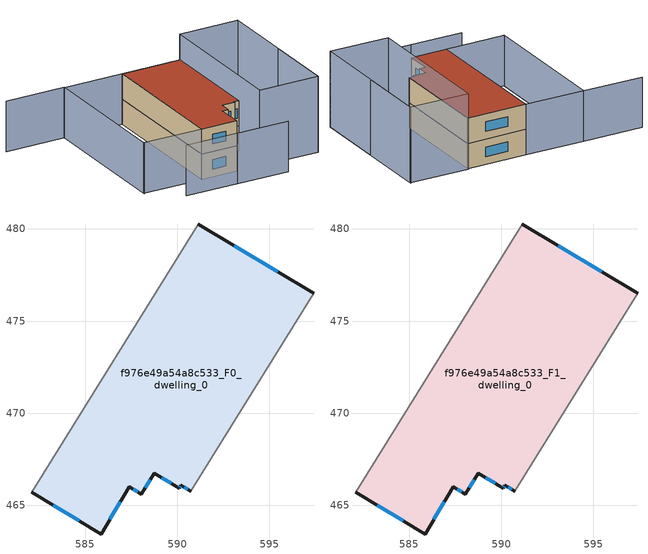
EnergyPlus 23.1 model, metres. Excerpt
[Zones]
f976e49a54a8c533_F0_dwelling_0
 floor ground (EU_floor_Construction): 597.42,476.5 590.74,465.76 590.2,466.09 590.11,465.93 588.74,466.74 588.06,465.6 587.4,465.99 585.86,463.44 582.09,465.7 591.15,480.27 z0
 wall outside (EU_wall_Construction): 582.09,465.7 585.86,463.44 587.4,465.99 588.06,465.6 588.74,466.74 590.11,465.93 590.2,466.09 590.74,465.76 / 597.42,476.5 591.15,480.27 z0:3
 wall adiabatic (EU_wall_Construction): 591.15,480.27 582.09,465.7 / 590.74,465.76 597.42,476.5 z0:3
 window (EU_Window_Construction): 583.26,465 584.69,464.14 / 595.47,477.67 593.1,479.09 / 590.37,465.99 590.57,465.86 / 590.14,465.98 590.17,466.04 / 589.17,466.49 589.68,466.18 / 588.27,465.95 588.53,466.39 / 587.6,465.87 587.85,465.72 / 586.34,464.23 586.92,465.2 z0.93:2.07
f976e49a54a8c533_F1_dwelling_0
 floor to f976e49a54a8c533_F0_dwelling_0 (EU_floor_Construction): 597.42,476.5 590.74,465.76 590.2,466.09 590.11,465.93 588.74,466.74 588.06,465.6 587.4,465.99 585.86,463.44 582.09,465.7 591.15,480.27 z3
 wall outside (EU_wall_Construction): 582.09,465.7 585.86,463.44 587.4,465.99 588.06,465.6 588.74,466.74 590.11,465.93 590.2,466.09 590.74,465.76 / 597.42,476.5 591.15,480.27 z3:6
 wall adiabatic (EU_wall_Construction): 591.15,480.27 582.09,465.7 / 590.74,465.76 597.42,476.5 z3:6
 window (EU_Window_Construction): 583.26,465 584.69,464.14 / 595.47,477.67 593.1,479.09 / 590.37,465.99 590.57,465.86 / 590.14,465.98 590.17,466.04 / 589.17,466.49 589.68,466.18 / 588.27,465.95 588.53,466.39 / 587.6,465.87 587.85,465.72 / 586.34,464.23 586.92,465.2 z3.93:5.07
 roof outside (EU_roof_Construction): 590.74,465.76 597.42,476.5 591.15,480.27 582.09,465.7 585.86,463.44 587.4,465.99 588.06,465.6 588.74,466.74 590.11,465.93 590.2,466.09 z6
shading: 582.87,461.77 588.31,458.39 / 577.43,465.14 582.86,461.76 / 578.76,488.05 584.97,484.18 / 584.97,484.18 575.84,469.5 / 591.16,480.29 582.09,465.7 / 582.09,465.7 575.88,469.56 / 575.88,469.56 584.95,484.15 / 584.95,484.15 591.16,480.29 z0:6; 594.56,458.05 603.75,472.83 / 603.69,472.74 594.52,457.99 / 594.52,457.99 588.31,461.85 / 588.31,461.85 597.48,476.6 / 597.48,476.6 603.69,472.74 z0:9
[Building]
EU S2 Campaign: North Axis=0; Terrain=City; Solar Distribution=FullExterior
[Site:Location]
Montreal-Trudeau.Intl.AP: Latitude=45.4667; Longitude=-73.75; Time Zone=-5; Elevation=36
[SizingPeriod:WeatherFileDays]
AnnualSizingPeriod: Begin Month=1; Begin Day of Month=1; End Month=12; End Day of Month=31; Day of Week for Start Day=Monday; Use Weather File Daylight Saving Period=No; Use Weather File Rain and Snow Indicators=No
[MATERIAL]
EU_InternalMass_Material: Roughness=MediumRough; Thickness=0.1; Conductivity=1; Density=1800; Specific Heat=900; Thermal Absorptance=0.9; Solar Absorptance=0.7; Visible Absorptance=0.7
[MATERIAL:NOMASS] Roughness=MediumRough; Thermal Absorptance=0.9; Solar Absorptance=0.7; Visible Absorptance=0.7
Name | Thermal Resistance
EU_wall_NoMass; EU_floor_NoMass | 1.36485
EU_roof_NoMass | 2.55992
[WINDOWMATERIAL:SIMPLEGLAZINGSYSTEM]
EU_Window_SimpleGlazing: UFactor=3.92339; Solar Heat Gain Coefficient=0.8; Visible Transmittance=0.8
[CONSTRUCTION]
EU_wall_Construction: EU_wall_NoMass
EU_roof_Construction: EU_roof_NoMass
EU_floor_Construction: EU_floor_NoMass
EU_Window_Construction: EU_Window_SimpleGlazing
EU_InternalMass_Construction: EU_InternalMass_Material
[ZONE] Type=1; Multiplier=1; Ceiling Height=autocalculate; Floor Area=autocalculate; Part of Total Floor Area=Yes
Name | Volume
f976e49a54a8c533_F0_dwelling_0 | 340.911
f976e49a54a8c533_F1_dwelling_0 | 340.909
[INTERNALMASS] Construction=EU_InternalMass_Construction; Surface Area=113.636
Name | Zone or ZoneList
f976e49a54a8c533_F0_dwelling_0_EU_InternalMass | f976e49a54a8c533_F0_dwelling_0
f976e49a54a8c533_F1_dwelling_0_EU_InternalMass | f976e49a54a8c533_F1_dwelling_0
[OTHEREQUIPMENT] Fuel Type=Electricity; Design Level Calculation Method=Watts/Area; Power per Zone Floor Area=1; Fraction Latent=0; Fraction Radiant=0; Fraction Lost=0; Carbon Dioxide Generation Rate=0; EndUse Subcategory=EU_Step8_InternalGains
Name | Zone or ZoneList or Space or SpaceList | Schedule
EU_Step8_InternalGain_f976e49a54a8c533_F0_dwelling_0_f000 | f976e49a54a8c533_F0_dwelling_0 | EU_Step8_GainSchedule_f976e49a54a8c533_F0_dwelling_0_f000
EU_Step8_InternalGain_f976e49a54a8c533_F1_dwelling_0_f000 | f976e49a54a8c533_F1_dwelling_0 | EU_Step8_GainSchedule_f976e49a54a8c533_F1_dwelling_0_f000
[ZONEVENTILATION:DESIGNFLOWRATE] Schedule=EU_AlwaysOn; Design Flow Rate Calculation Method=AirChanges/Hour; Air Changes per Hour=0.860309; Ventilation Type=Natural; Fan Pressure Rise=0; Fan Total Efficiency=1; Constant Term Coefficient=1; Temperature Term Coefficient=0; Velocity Term Coefficient=0; Velocity Squared Term Coefficient=0; Minimum Indoor Temperature=-100; Maximum Indoor Temperature=100; Delta Temperature=-100; Minimum Outdoor Temperature=-100; Maximum Outdoor Temperature=100; Maximum Wind Speed=40
Name | Zone or ZoneList or Space or SpaceList
EU_ConstantAir_f976e49a54a8c533_F0_dwelling_0 | f976e49a54a8c533_F0_dwelling_0
EU_ConstantAir_f976e49a54a8c533_F1_dwelling_0 | f976e49a54a8c533_F1_dwelling_0
[HVACTEMPLATE:THERMOSTAT] Constant Heating Setpoint=20; Constant Cooling Setpoint=50
EU_HeatOnly_f976e49a54a8c533_F0_dwelling_0; EU_HeatOnly_f976e49a54a8c533_F1_dwelling_0
[HVACTEMPLATE:ZONE:IDEALLOADSAIRSYSTEM] System Availability Schedule=EU_AlwaysOn; Maximum Heating Supply Air Temperature=50; Minimum Cooling Supply Air Temperature=13; Maximum Heating Supply Air Humidity Ratio=0.0156; Minimum Cooling Supply Air Humidity Ratio=0.0077; Heating Limit=NoLimit; Cooling Limit=NoLimit; Heating Availability Schedule=EU_AlwaysOn; Cooling Availability Schedule=EU_CoolingOff; Dehumidification Control Type=ConstantSensibleHeatRatio; Cooling Sensible Heat Ratio=0.7; Dehumidification Setpoint=60; Humidification Control Type=None; Humidification Setpoint=30; Outdoor Air Method=None; Outdoor Air Flow Rate per Person=0.00944; Outdoor Air Flow Rate per Zone Floor Area=0; Outdoor Air Flow Rate per Zone=0; Demand Controlled Ventilation Type=None; Outdoor Air Economizer Type=NoEconomizer; Heat Recovery Type=None; Sensible Heat Recovery Effectiveness=0.7; Latent Heat Recovery Effectiveness=0.65
Name | Template Thermostat
f976e49a54a8c533_F0_dwelling_0 | EU_HeatOnly_f976e49a54a8c533_F0_dwelling_0
f976e49a54a8c533_F1_dwelling_0 | EU_HeatOnly_f976e49a54a8c533_F1_dwelling_0
[SIZING:ZONE] Zone Cooling Design Supply Air Temperature Input Method=SupplyAirTemperature; Zone Cooling Design Supply Air Temperature=13; Zone Heating Design Supply Air Temperature Input Method=SupplyAirTemperature; Zone Heating Design Supply Air Temperature=50; Zone Cooling Design Supply Air Humidity Ratio=0.008; Zone Heating Design Supply Air Humidity Ratio=0.008; Cooling Design Air Flow Method=DesignDay; Cooling Design Air Flow Rate=0; Cooling Minimum Air Flow per Zone Floor Area=0.000762; Cooling Minimum Air Flow=0; Cooling Minimum Air Flow Fraction=0.2; Heating Design Air Flow Method=DesignDay; Heating Design Air Flow Rate=0; Heating Maximum Air Flow per Zone Floor Area=0.002032; Heating Maximum Air Flow=0.141576; Heating Maximum Air Flow Fraction=0.3; Account for Dedicated Outdoor Air System=No; Dedicated Outdoor Air System Control Strategy=NeutralSupplyAir; Dedicated Outdoor Air Low Setpoint Temperature for Design=autosize; Dedicated Outdoor Air High Setpoint Temperature for Design=autosize; Zone Load Sizing Method=Sensible Load Only No Latent Load; Zone Latent Cooling Design Supply Air Humidity Ratio Input Method=HumidityRatioDifference; Zone Cooling Design Supply Air Humidity Ratio Difference=0.005; Zone Latent Heating Design Supply Air Humidity Ratio Input Method=HumidityRatioDifference; Zone Humidification Design Supply Air Humidity Ratio Difference=0.005
f976e49a54a8c533_F0_dwelling_0; f976e49a54a8c533_F1_dwelling_0
[SCHEDULE:CONSTANT]
Name | Hourly Value
EU_AlwaysOn | 1
EU_CoolingOff | 0
[SCHEDULE:FILE] Column Number=1; Rows to Skip at Top=0; Number of Hours of Data=8760; Column Separator=Comma; Interpolate to Timestep=No; Minutes per Item=60; Adjust Schedule for Daylight Savings=Yes
Name | File
EU_Step8_GainSchedule_f976e49a54a8c533_F0_dwelling_0_f000 | ../../schedules/f976e49a54a8c533/f976e49a54a8c533_F0_dwelling_0_f000_gain.csv
EU_Step8_GainSchedule_f976e49a54a8c533_F1_dwelling_0_f000 | ../../schedules/f976e49a54a8c533/f976e49a54a8c533_F1_dwelling_0_f000_gain.csv
